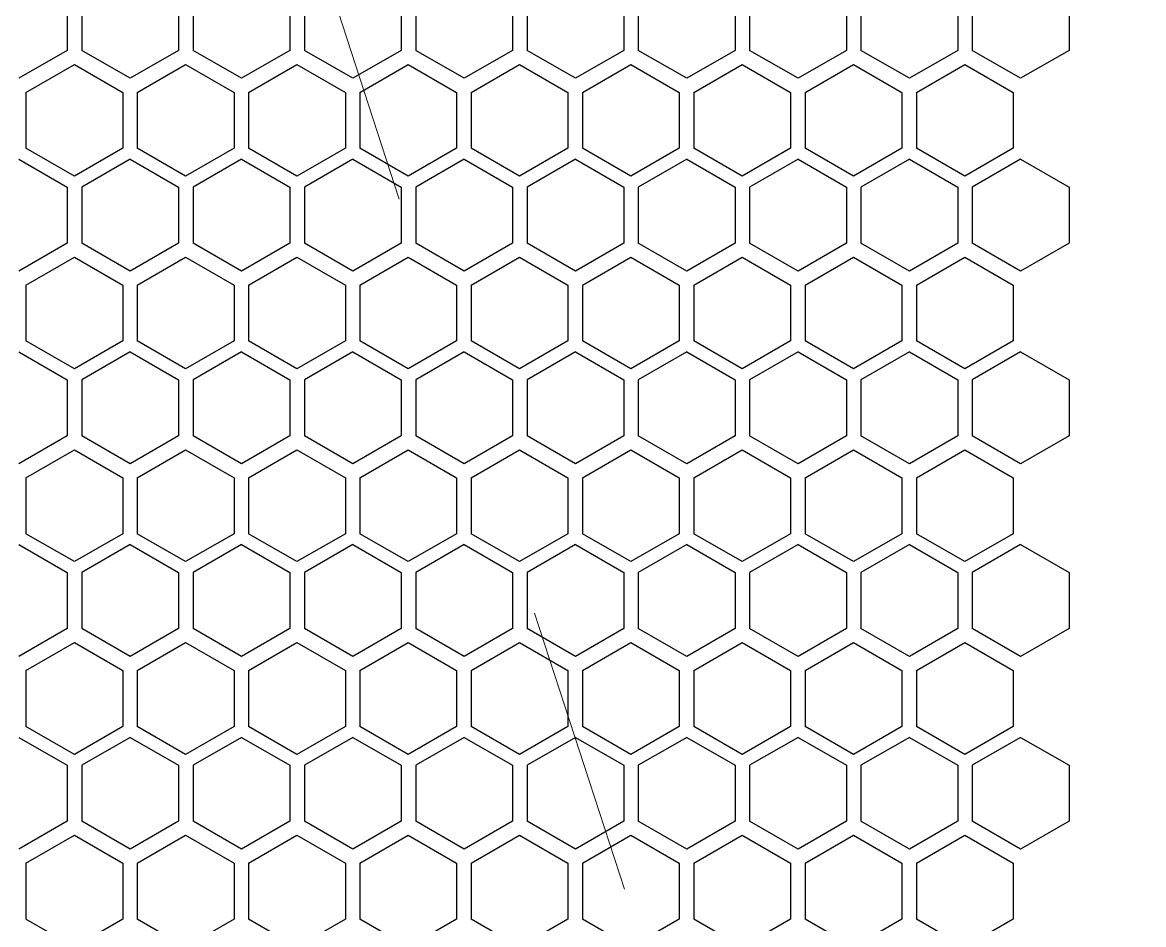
# Model space of a CAD drawing. Extents: x 61367 to 140945, y -1257 to 25588.
# Drawn here: x 71059.6 to 71152.3, y 20137.1 to 20211.7 of the extents above; entities that cross this region are included whole.
import ezdxf

# ---------------------------------------------------------------- set-up
doc = ezdxf.new("R2010")
doc.units = 0
doc.header["$MEASUREMENT"] = 0
doc.linetypes.add('ACAD_ISO03W100', pattern=[30, 12, -18])
doc.layers.get('0').update_dxf_attribs({"linetype": 'CONTINUOUS'})
doc.layers.add('4215-0412-2_0', color=7, linetype='CONTINUOUS')
doc.layers.add('THICK', color=7, linetype='CONTINUOUS', lineweight=0)

# ---------------------------------------------------------------- blocks, each defined once
blk = doc.blocks.new('ETRYRTERRTERWDDASW')
at = {"layer": 'THICK', "color": 1, "linetype": 'ACAD_ISO03W100', "ltscale": 2}
blk.add_line((214128.378, 51356.569), (213334.904, 48924.569), dxfattribs=at)
blk = doc.blocks.new('ERGRTHTHRT')
at = {"layer": '4215-0412-2_0', "color": 7, "linetype": 'Continuous'}
for p, q in [((-37455.901, -67729.235), (-37455.901, -67733.855)), ((-37454.703, -67729.235), (-37454.703, -67733.855)), ((-37446.701, -67729.235), (-37446.701, -67733.855)), ((-37445.503, -67729.235), (-37445.503, -67733.855)), ((-37437.501, -67729.235), (-37437.501, -67733.855)), ((-37436.303, -67729.235), (-37436.303, -67733.855)), ((-37428.301, -67729.235), (-37428.301, -67733.855)), ((-37427.103, -67729.235), (-37427.103, -67733.855)), ((-37419.101, -67729.235), (-37419.101, -67733.855)), ((-37417.903, -67729.235), (-37417.903, -67733.855)), ((-37409.901, -67729.235), (-37409.901, -67733.855)), ((-37408.703, -67729.235), (-37408.703, -67733.855)), ((-37400.701, -67729.235), (-37400.701, -67733.855)), ((-37399.503, -67729.235), (-37399.503, -67733.855)), ((-37391.501, -67729.235), (-37391.501, -67733.855)), ((-37390.303, -67729.235), (-37390.303, -67733.855)), ((-37382.301, -67729.235), (-37382.301, -67733.855)), ((-37381.103, -67729.235), (-37381.103, -67733.855)), ((-37373.101, -67729.235), (-37373.101, -67733.855)), ((-37455.901, -67733.855), (-37459.902, -67736.165)), ((-37450.702, -67736.165), (-37454.703, -67733.855)), ((-37446.701, -67733.855), (-37450.702, -67736.165)), ((-37441.502, -67736.165), (-37445.503, -67733.855)), ((-37437.501, -67733.855), (-37441.502, -67736.165)), ((-37432.302, -67736.165), (-37436.303, -67733.855)), ((-37428.301, -67733.855), (-37432.302, -67736.165)), ((-37423.102, -67736.165), (-37427.103, -67733.855)), ((-37419.101, -67733.855), (-37423.102, -67736.165)), ((-37413.902, -67736.165), (-37417.903, -67733.855)), ((-37409.901, -67733.855), (-37413.902, -67736.165)), ((-37404.702, -67736.165), (-37408.703, -67733.855)), ((-37400.701, -67733.855), (-37404.702, -67736.165)), ((-37395.502, -67736.165), (-37399.503, -67733.855)), ((-37391.501, -67733.855), (-37395.502, -67736.165)), ((-37386.302, -67736.165), (-37390.303, -67733.855)), ((-37382.301, -67733.855), (-37386.302, -67736.165)), ((-37377.102, -67736.165), (-37381.103, -67733.855)), ((-37373.101, -67733.855), (-37377.102, -67736.165)), ((-37459.322, -67737.33), (-37455.321, -67735.02)), ((-37455.321, -67735.02), (-37451.32, -67737.33)), ((-37450.122, -67737.33), (-37446.121, -67735.02)), ((-37446.121, -67735.02), (-37442.12, -67737.33)), ((-37440.922, -67737.33), (-37436.921, -67735.02)), ((-37436.921, -67735.02), (-37432.92, -67737.33)), ((-37431.722, -67737.33), (-37427.721, -67735.02)), ((-37427.721, -67735.02), (-37423.72, -67737.33)), ((-37422.522, -67737.33), (-37418.521, -67735.02)), ((-37418.521, -67735.02), (-37414.52, -67737.33)), ((-37413.322, -67737.33), (-37409.321, -67735.02)), ((-37409.321, -67735.02), (-37405.32, -67737.33)), ((-37404.122, -67737.33), (-37400.121, -67735.02)), ((-37400.121, -67735.02), (-37396.12, -67737.33)), ((-37394.922, -67737.33), (-37390.921, -67735.02)), ((-37390.921, -67735.02), (-37386.92, -67737.33)), ((-37385.722, -67737.33), (-37381.721, -67735.02)), ((-37381.721, -67735.02), (-37377.72, -67737.33)), ((-37459.322, -67737.33), (-37459.322, -67741.95)), ((-37451.32, -67737.33), (-37451.32, -67741.95)), ((-37450.122, -67737.33), (-37450.122, -67741.95)), ((-37442.12, -67737.33), (-37442.12, -67741.95)), ((-37440.922, -67737.33), (-37440.922, -67741.95)), ((-37432.92, -67737.33), (-37432.92, -67741.95)), ((-37431.722, -67737.33), (-37431.722, -67741.95)), ((-37423.72, -67737.33), (-37423.72, -67741.95)), ((-37422.522, -67737.33), (-37422.522, -67741.95)), ((-37414.52, -67737.33), (-37414.52, -67741.95)), ((-37413.322, -67737.33), (-37413.322, -67741.95)), ((-37405.32, -67737.33), (-37405.32, -67741.95)), ((-37404.122, -67737.33), (-37404.122, -67741.95)), ((-37396.12, -67737.33), (-37396.12, -67741.95)), ((-37394.922, -67737.33), (-37394.922, -67741.95)), ((-37386.92, -67737.33), (-37386.92, -67741.95)), ((-37385.722, -67737.33), (-37385.722, -67741.95)), ((-37377.72, -67737.33), (-37377.72, -67741.95)), ((-37455.321, -67744.26), (-37459.322, -67741.95)), ((-37451.32, -67741.95), (-37455.321, -67744.26)), ((-37446.121, -67744.26), (-37450.122, -67741.95)), ((-37442.12, -67741.95), (-37446.121, -67744.26)), ((-37436.921, -67744.26), (-37440.922, -67741.95)), ((-37432.92, -67741.95), (-37436.921, -67744.26)), ((-37427.721, -67744.26), (-37431.722, -67741.95)), ((-37423.72, -67741.95), (-37427.721, -67744.26)), ((-37418.521, -67744.26), (-37422.522, -67741.95)), ((-37414.52, -67741.95), (-37418.521, -67744.26)), ((-37409.321, -67744.26), (-37413.322, -67741.95)), ((-37405.32, -67741.95), (-37409.321, -67744.26)), ((-37400.121, -67744.26), (-37404.122, -67741.95)), ((-37396.12, -67741.95), (-37400.121, -67744.26)), ((-37390.921, -67744.26), (-37394.922, -67741.95)), ((-37386.92, -67741.95), (-37390.921, -67744.26)), ((-37381.721, -67744.26), (-37385.722, -67741.95)), ((-37377.72, -67741.95), (-37381.721, -67744.26)), ((-37459.902, -67742.855), (-37455.901, -67745.165)), ((-37450.702, -67742.855), (-37454.703, -67745.165)), ((-37450.702, -67742.855), (-37446.701, -67745.165)), ((-37441.502, -67742.855), (-37445.503, -67745.165)), ((-37441.502, -67742.855), (-37437.501, -67745.165)), ((-37432.302, -67742.855), (-37436.303, -67745.165)), ((-37432.302, -67742.855), (-37428.301, -67745.165)), ((-37423.102, -67742.855), (-37427.103, -67745.165)), ((-37423.102, -67742.855), (-37419.101, -67745.165)), ((-37413.902, -67742.855), (-37417.903, -67745.165)), ((-37413.902, -67742.855), (-37409.901, -67745.165)), ((-37404.702, -67742.855), (-37408.703, -67745.165)), ((-37404.702, -67742.855), (-37400.701, -67745.165)), ((-37395.502, -67742.855), (-37399.503, -67745.165)), ((-37395.502, -67742.855), (-37391.501, -67745.165)), ((-37386.302, -67742.855), (-37390.303, -67745.165)), ((-37386.302, -67742.855), (-37382.301, -67745.165)), ((-37377.102, -67742.855), (-37381.103, -67745.165)), ((-37377.102, -67742.855), (-37373.101, -67745.165)), ((-37455.901, -67745.165), (-37455.901, -67749.785)), ((-37454.703, -67745.165), (-37454.703, -67749.785)), ((-37446.701, -67745.165), (-37446.701, -67749.785)), ((-37445.503, -67745.165), (-37445.503, -67749.785)), ((-37437.501, -67745.165), (-37437.501, -67749.785)), ((-37436.303, -67745.165), (-37436.303, -67749.785)), ((-37428.301, -67745.165), (-37428.301, -67749.785)), ((-37427.103, -67745.165), (-37427.103, -67749.785)), ((-37419.101, -67745.165), (-37419.101, -67749.785)), ((-37417.903, -67745.165), (-37417.903, -67749.785)), ((-37409.901, -67745.165), (-37409.901, -67749.785)), ((-37408.703, -67745.165), (-37408.703, -67749.785)), ((-37400.701, -67745.165), (-37400.701, -67749.785)), ((-37399.503, -67745.165), (-37399.503, -67749.785)), ((-37391.501, -67745.165), (-37391.501, -67749.785)), ((-37390.303, -67745.165), (-37390.303, -67749.785)), ((-37382.301, -67745.165), (-37382.301, -67749.785)), ((-37381.103, -67745.165), (-37381.103, -67749.785)), ((-37373.101, -67745.165), (-37373.101, -67749.785)), ((-37455.901, -67749.785), (-37459.902, -67752.095)), ((-37450.702, -67752.095), (-37454.703, -67749.785)), ((-37446.701, -67749.785), (-37450.702, -67752.095)), ((-37441.502, -67752.095), (-37445.503, -67749.785)), ((-37437.501, -67749.785), (-37441.502, -67752.095)), ((-37432.302, -67752.095), (-37436.303, -67749.785)), ((-37428.301, -67749.785), (-37432.302, -67752.095)), ((-37423.102, -67752.095), (-37427.103, -67749.785)), ((-37419.101, -67749.785), (-37423.102, -67752.095)), ((-37413.902, -67752.095), (-37417.903, -67749.785)), ((-37409.901, -67749.785), (-37413.902, -67752.095)), ((-37404.702, -67752.095), (-37408.703, -67749.785)), ((-37400.701, -67749.785), (-37404.702, -67752.095)), ((-37395.502, -67752.095), (-37399.503, -67749.785)), ((-37391.501, -67749.785), (-37395.502, -67752.095)), ((-37386.302, -67752.095), (-37390.303, -67749.785)), ((-37382.301, -67749.785), (-37386.302, -67752.095)), ((-37377.102, -67752.095), (-37381.103, -67749.785)), ((-37373.101, -67749.785), (-37377.102, -67752.095)), ((-37459.322, -67753.26), (-37455.321, -67750.95)), ((-37455.321, -67750.95), (-37451.32, -67753.26)), ((-37450.122, -67753.26), (-37446.121, -67750.95)), ((-37446.121, -67750.95), (-37442.12, -67753.26)), ((-37440.922, -67753.26), (-37436.921, -67750.95)), ((-37436.921, -67750.95), (-37432.92, -67753.26)), ((-37431.722, -67753.26), (-37427.721, -67750.95)), ((-37427.721, -67750.95), (-37423.72, -67753.26)), ((-37422.522, -67753.26), (-37418.521, -67750.95)), ((-37418.521, -67750.95), (-37414.52, -67753.26)), ((-37413.322, -67753.26), (-37409.321, -67750.95)), ((-37409.321, -67750.95), (-37405.32, -67753.26)), ((-37404.122, -67753.26), (-37400.121, -67750.95)), ((-37400.121, -67750.95), (-37396.12, -67753.26)), ((-37394.922, -67753.26), (-37390.921, -67750.95)), ((-37390.921, -67750.95), (-37386.92, -67753.26)), ((-37385.722, -67753.26), (-37381.721, -67750.95)), ((-37381.721, -67750.95), (-37377.72, -67753.26)), ((-37459.322, -67753.26), (-37459.322, -67757.88)), ((-37451.32, -67753.26), (-37451.32, -67757.88)), ((-37450.122, -67753.26), (-37450.122, -67757.88)), ((-37442.12, -67753.26), (-37442.12, -67757.88)), ((-37440.922, -67753.26), (-37440.922, -67757.88)), ((-37432.92, -67753.26), (-37432.92, -67757.88)), ((-37431.722, -67753.26), (-37431.722, -67757.88)), ((-37423.72, -67753.26), (-37423.72, -67757.88)), ((-37422.522, -67753.26), (-37422.522, -67757.88)), ((-37414.52, -67753.26), (-37414.52, -67757.88)), ((-37413.322, -67753.26), (-37413.322, -67757.88)), ((-37405.32, -67753.26), (-37405.32, -67757.88)), ((-37404.122, -67753.26), (-37404.122, -67757.88)), ((-37396.12, -67753.26), (-37396.12, -67757.88)), ((-37394.922, -67753.26), (-37394.922, -67757.88)), ((-37386.92, -67753.26), (-37386.92, -67757.88)), ((-37385.722, -67753.26), (-37385.722, -67757.88)), ((-37377.72, -67753.26), (-37377.72, -67757.88)), ((-37455.321, -67760.19), (-37459.322, -67757.88)), ((-37451.32, -67757.88), (-37455.321, -67760.19)), ((-37446.121, -67760.19), (-37450.122, -67757.88)), ((-37442.12, -67757.88), (-37446.121, -67760.19)), ((-37436.921, -67760.19), (-37440.922, -67757.88)), ((-37432.92, -67757.88), (-37436.921, -67760.19)), ((-37427.721, -67760.19), (-37431.722, -67757.88)), ((-37423.72, -67757.88), (-37427.721, -67760.19)), ((-37418.521, -67760.19), (-37422.522, -67757.88)), ((-37414.52, -67757.88), (-37418.521, -67760.19)), ((-37409.321, -67760.19), (-37413.322, -67757.88)), ((-37405.32, -67757.88), (-37409.321, -67760.19)), ((-37400.121, -67760.19), (-37404.122, -67757.88)), ((-37396.12, -67757.88), (-37400.121, -67760.19)), ((-37390.921, -67760.19), (-37394.922, -67757.88)), ((-37386.92, -67757.88), (-37390.921, -67760.19)), ((-37381.721, -67760.19), (-37385.722, -67757.88)), ((-37377.72, -67757.88), (-37381.721, -67760.19)), ((-37459.902, -67758.785), (-37455.901, -67761.095)), ((-37450.702, -67758.785), (-37454.703, -67761.095)), ((-37450.702, -67758.785), (-37446.701, -67761.095)), ((-37441.502, -67758.785), (-37445.503, -67761.095)), ((-37441.502, -67758.785), (-37437.501, -67761.095)), ((-37432.302, -67758.785), (-37436.303, -67761.095)), ((-37432.302, -67758.785), (-37428.301, -67761.095)), ((-37423.102, -67758.785), (-37427.103, -67761.095)), ((-37423.102, -67758.785), (-37419.101, -67761.095)), ((-37413.902, -67758.785), (-37417.903, -67761.095)), ((-37413.902, -67758.785), (-37409.901, -67761.095)), ((-37404.702, -67758.785), (-37408.703, -67761.095)), ((-37404.702, -67758.785), (-37400.701, -67761.095)), ((-37395.502, -67758.785), (-37399.503, -67761.095)), ((-37395.502, -67758.785), (-37391.501, -67761.095)), ((-37386.302, -67758.785), (-37390.303, -67761.095)), ((-37386.302, -67758.785), (-37382.301, -67761.095)), ((-37377.102, -67758.785), (-37381.103, -67761.095)), ((-37377.102, -67758.785), (-37373.101, -67761.095)), ((-37455.901, -67761.095), (-37455.901, -67765.715)), ((-37454.703, -67761.095), (-37454.703, -67765.715)), ((-37446.701, -67761.095), (-37446.701, -67765.715)), ((-37445.503, -67761.095), (-37445.503, -67765.715)), ((-37437.501, -67761.095), (-37437.501, -67765.715)), ((-37436.303, -67761.095), (-37436.303, -67765.715)), ((-37428.301, -67761.095), (-37428.301, -67765.715)), ((-37427.103, -67761.095), (-37427.103, -67765.715)), ((-37419.101, -67761.095), (-37419.101, -67765.715)), ((-37417.903, -67761.095), (-37417.903, -67765.715)), ((-37409.901, -67761.095), (-37409.901, -67765.715)), ((-37408.703, -67761.095), (-37408.703, -67765.715)), ((-37400.701, -67761.095), (-37400.701, -67765.715)), ((-37399.503, -67761.095), (-37399.503, -67765.715)), ((-37391.501, -67761.095), (-37391.501, -67765.715)), ((-37390.303, -67761.095), (-37390.303, -67765.715)), ((-37382.301, -67761.095), (-37382.301, -67765.715)), ((-37381.103, -67761.095), (-37381.103, -67765.715)), ((-37373.101, -67761.095), (-37373.101, -67765.715)), ((-37455.901, -67765.715), (-37459.902, -67768.025)), ((-37450.702, -67768.025), (-37454.703, -67765.715)), ((-37446.701, -67765.715), (-37450.702, -67768.025)), ((-37441.502, -67768.025), (-37445.503, -67765.715)), ((-37437.501, -67765.715), (-37441.502, -67768.025)), ((-37432.302, -67768.025), (-37436.303, -67765.715)), ((-37428.301, -67765.715), (-37432.302, -67768.025)), ((-37423.102, -67768.025), (-37427.103, -67765.715)), ((-37419.101, -67765.715), (-37423.102, -67768.025)), ((-37413.902, -67768.025), (-37417.903, -67765.715)), ((-37409.901, -67765.715), (-37413.902, -67768.025)), ((-37404.702, -67768.025), (-37408.703, -67765.715)), ((-37400.701, -67765.715), (-37404.702, -67768.025)), ((-37395.502, -67768.025), (-37399.503, -67765.715)), ((-37391.501, -67765.715), (-37395.502, -67768.025)), ((-37386.302, -67768.025), (-37390.303, -67765.715)), ((-37382.301, -67765.715), (-37386.302, -67768.025)), ((-37377.102, -67768.025), (-37381.103, -67765.715)), ((-37373.101, -67765.715), (-37377.102, -67768.025)), ((-37459.322, -67769.19), (-37455.321, -67766.88)), ((-37455.321, -67766.88), (-37451.32, -67769.19)), ((-37450.122, -67769.19), (-37446.121, -67766.88)), ((-37446.121, -67766.88), (-37442.12, -67769.19)), ((-37440.922, -67769.19), (-37436.921, -67766.88)), ((-37436.921, -67766.88), (-37432.92, -67769.19)), ((-37431.722, -67769.19), (-37427.721, -67766.88)), ((-37427.721, -67766.88), (-37423.72, -67769.19)), ((-37422.522, -67769.19), (-37418.521, -67766.88)), ((-37418.521, -67766.88), (-37414.52, -67769.19)), ((-37413.322, -67769.19), (-37409.321, -67766.88)), ((-37409.321, -67766.88), (-37405.32, -67769.19)), ((-37404.122, -67769.19), (-37400.121, -67766.88)), ((-37400.121, -67766.88), (-37396.12, -67769.19)), ((-37394.922, -67769.19), (-37390.921, -67766.88)), ((-37390.921, -67766.88), (-37386.92, -67769.19)), ((-37385.722, -67769.19), (-37381.721, -67766.88)), ((-37381.721, -67766.88), (-37377.72, -67769.19)), ((-37459.322, -67769.19), (-37459.322, -67773.81)), ((-37451.32, -67769.19), (-37451.32, -67773.81)), ((-37450.122, -67769.19), (-37450.122, -67773.81)), ((-37442.12, -67769.19), (-37442.12, -67773.81)), ((-37440.922, -67769.19), (-37440.922, -67773.81)), ((-37432.92, -67769.19), (-37432.92, -67773.81)), ((-37431.722, -67769.19), (-37431.722, -67773.81)), ((-37423.72, -67769.19), (-37423.72, -67773.81)), ((-37422.522, -67769.19), (-37422.522, -67773.81)), ((-37414.52, -67769.19), (-37414.52, -67773.81)), ((-37413.322, -67769.19), (-37413.322, -67773.81)), ((-37405.32, -67769.19), (-37405.32, -67773.81)), ((-37404.122, -67769.19), (-37404.122, -67773.81)), ((-37396.12, -67769.19), (-37396.12, -67773.81)), ((-37394.922, -67769.19), (-37394.922, -67773.81)), ((-37386.92, -67769.19), (-37386.92, -67773.81)), ((-37385.722, -67769.19), (-37385.722, -67773.81)), ((-37377.72, -67769.19), (-37377.72, -67773.81)), ((-37455.321, -67776.12), (-37459.322, -67773.81)), ((-37451.32, -67773.81), (-37455.321, -67776.12)), ((-37446.121, -67776.12), (-37450.122, -67773.81)), ((-37442.12, -67773.81), (-37446.121, -67776.12)), ((-37436.921, -67776.12), (-37440.922, -67773.81)), ((-37432.92, -67773.81), (-37436.921, -67776.12)), ((-37427.721, -67776.12), (-37431.722, -67773.81)), ((-37423.72, -67773.81), (-37427.721, -67776.12)), ((-37418.521, -67776.12), (-37422.522, -67773.81)), ((-37414.52, -67773.81), (-37418.521, -67776.12)), ((-37409.321, -67776.12), (-37413.322, -67773.81)), ((-37405.32, -67773.81), (-37409.321, -67776.12)), ((-37400.121, -67776.12), (-37404.122, -67773.81)), ((-37396.12, -67773.81), (-37400.121, -67776.12)), ((-37390.921, -67776.12), (-37394.922, -67773.81)), ((-37386.92, -67773.81), (-37390.921, -67776.12)), ((-37381.721, -67776.12), (-37385.722, -67773.81)), ((-37377.72, -67773.81), (-37381.721, -67776.12)), ((-37459.902, -67774.715), (-37455.901, -67777.025)), ((-37450.702, -67774.715), (-37454.703, -67777.025)), ((-37450.702, -67774.715), (-37446.701, -67777.025)), ((-37441.502, -67774.715), (-37445.503, -67777.025)), ((-37441.502, -67774.715), (-37437.501, -67777.025)), ((-37432.302, -67774.715), (-37436.303, -67777.025)), ((-37432.302, -67774.715), (-37428.301, -67777.025)), ((-37423.102, -67774.715), (-37427.103, -67777.025)), ((-37423.102, -67774.715), (-37419.101, -67777.025)), ((-37413.902, -67774.715), (-37417.903, -67777.025)), ((-37413.902, -67774.715), (-37409.901, -67777.025)), ((-37404.702, -67774.715), (-37408.703, -67777.025)), ((-37404.702, -67774.715), (-37400.701, -67777.025)), ((-37395.502, -67774.715), (-37399.503, -67777.025)), ((-37395.502, -67774.715), (-37391.501, -67777.025)), ((-37386.302, -67774.715), (-37390.303, -67777.025)), ((-37386.302, -67774.715), (-37382.301, -67777.025)), ((-37377.102, -67774.715), (-37381.103, -67777.025)), ((-37377.102, -67774.715), (-37373.101, -67777.025)), ((-37455.901, -67777.025), (-37455.901, -67781.645)), ((-37454.703, -67777.025), (-37454.703, -67781.645)), ((-37446.701, -67777.025), (-37446.701, -67781.645)), ((-37445.503, -67777.025), (-37445.503, -67781.645)), ((-37437.501, -67777.025), (-37437.501, -67781.645)), ((-37436.303, -67777.025), (-37436.303, -67781.645)), ((-37428.301, -67777.025), (-37428.301, -67781.645)), ((-37427.103, -67777.025), (-37427.103, -67781.645)), ((-37419.101, -67777.025), (-37419.101, -67781.645)), ((-37417.903, -67777.025), (-37417.903, -67781.645)), ((-37409.901, -67777.025), (-37409.901, -67781.645)), ((-37408.703, -67777.025), (-37408.703, -67781.645)), ((-37400.701, -67777.025), (-37400.701, -67781.645)), ((-37399.503, -67777.025), (-37399.503, -67781.645)), ((-37391.501, -67777.025), (-37391.501, -67781.645)), ((-37390.303, -67777.025), (-37390.303, -67781.645)), ((-37382.301, -67777.025), (-37382.301, -67781.645)), ((-37381.103, -67777.025), (-37381.103, -67781.645)), ((-37373.101, -67777.025), (-37373.101, -67781.645)), ((-37455.901, -67781.645), (-37459.902, -67783.955)), ((-37450.702, -67783.955), (-37454.703, -67781.645)), ((-37446.701, -67781.645), (-37450.702, -67783.955)), ((-37441.502, -67783.955), (-37445.503, -67781.645)), ((-37437.501, -67781.645), (-37441.502, -67783.955)), ((-37432.302, -67783.955), (-37436.303, -67781.645)), ((-37428.301, -67781.645), (-37432.302, -67783.955)), ((-37423.102, -67783.955), (-37427.103, -67781.645)), ((-37419.101, -67781.645), (-37423.102, -67783.955)), ((-37413.902, -67783.955), (-37417.903, -67781.645)), ((-37409.901, -67781.645), (-37413.902, -67783.955)), ((-37404.702, -67783.955), (-37408.703, -67781.645)), ((-37400.701, -67781.645), (-37404.702, -67783.955)), ((-37395.502, -67783.955), (-37399.503, -67781.645)), ((-37391.501, -67781.645), (-37395.502, -67783.955)), ((-37386.302, -67783.955), (-37390.303, -67781.645)), ((-37382.301, -67781.645), (-37386.302, -67783.955)), ((-37377.102, -67783.955), (-37381.103, -67781.645)), ((-37373.101, -67781.645), (-37377.102, -67783.955)), ((-37459.322, -67785.12), (-37455.321, -67782.81)), ((-37455.321, -67782.81), (-37451.32, -67785.12)), ((-37450.122, -67785.12), (-37446.121, -67782.81)), ((-37446.121, -67782.81), (-37442.12, -67785.12)), ((-37440.922, -67785.12), (-37436.921, -67782.81)), ((-37436.921, -67782.81), (-37432.92, -67785.12)), ((-37431.722, -67785.12), (-37427.721, -67782.81)), ((-37427.721, -67782.81), (-37423.72, -67785.12)), ((-37422.522, -67785.12), (-37418.521, -67782.81)), ((-37418.521, -67782.81), (-37414.52, -67785.12)), ((-37413.322, -67785.12), (-37409.321, -67782.81)), ((-37409.321, -67782.81), (-37405.32, -67785.12)), ((-37404.122, -67785.12), (-37400.121, -67782.81)), ((-37400.121, -67782.81), (-37396.12, -67785.12)), ((-37394.922, -67785.12), (-37390.921, -67782.81)), ((-37390.921, -67782.81), (-37386.92, -67785.12)), ((-37385.722, -67785.12), (-37381.721, -67782.81)), ((-37381.721, -67782.81), (-37377.72, -67785.12)), ((-37459.322, -67785.12), (-37459.322, -67789.74)), ((-37451.32, -67785.12), (-37451.32, -67789.74)), ((-37450.122, -67785.12), (-37450.122, -67789.74)), ((-37442.12, -67785.12), (-37442.12, -67789.74)), ((-37440.922, -67785.12), (-37440.922, -67789.74)), ((-37432.92, -67785.12), (-37432.92, -67789.74)), ((-37431.722, -67785.12), (-37431.722, -67789.74)), ((-37423.72, -67785.12), (-37423.72, -67789.74)), ((-37422.522, -67785.12), (-37422.522, -67789.74)), ((-37414.52, -67785.12), (-37414.52, -67789.74)), ((-37413.322, -67785.12), (-37413.322, -67789.74)), ((-37405.32, -67785.12), (-37405.32, -67789.74)), ((-37404.122, -67785.12), (-37404.122, -67789.74)), ((-37396.12, -67785.12), (-37396.12, -67789.74)), ((-37394.922, -67785.12), (-37394.922, -67789.74)), ((-37386.92, -67785.12), (-37386.92, -67789.74)), ((-37385.722, -67785.12), (-37385.722, -67789.74)), ((-37377.72, -67785.12), (-37377.72, -67789.74)), ((-37455.321, -67792.05), (-37459.322, -67789.74)), ((-37451.32, -67789.74), (-37455.321, -67792.05)), ((-37446.121, -67792.05), (-37450.122, -67789.74)), ((-37442.12, -67789.74), (-37446.121, -67792.05)), ((-37436.921, -67792.05), (-37440.922, -67789.74)), ((-37432.92, -67789.74), (-37436.921, -67792.05)), ((-37427.721, -67792.05), (-37431.722, -67789.74)), ((-37423.72, -67789.74), (-37427.721, -67792.05)), ((-37418.521, -67792.05), (-37422.522, -67789.74)), ((-37414.52, -67789.74), (-37418.521, -67792.05)), ((-37409.321, -67792.05), (-37413.322, -67789.74)), ((-37405.32, -67789.74), (-37409.321, -67792.05)), ((-37400.121, -67792.05), (-37404.122, -67789.74)), ((-37396.12, -67789.74), (-37400.121, -67792.05)), ((-37390.921, -67792.05), (-37394.922, -67789.74)), ((-37386.92, -67789.74), (-37390.921, -67792.05)), ((-37381.721, -67792.05), (-37385.722, -67789.74)), ((-37377.72, -67789.74), (-37381.721, -67792.05)), ((-37459.902, -67790.645), (-37455.901, -67792.955)), ((-37450.702, -67790.645), (-37454.703, -67792.955)), ((-37450.702, -67790.645), (-37446.701, -67792.955)), ((-37441.502, -67790.645), (-37445.503, -67792.955)), ((-37441.502, -67790.645), (-37437.501, -67792.955)), ((-37432.302, -67790.645), (-37436.303, -67792.955)), ((-37432.302, -67790.645), (-37428.301, -67792.955)), ((-37423.102, -67790.645), (-37427.103, -67792.955)), ((-37423.102, -67790.645), (-37419.101, -67792.955)), ((-37413.902, -67790.645), (-37417.903, -67792.955)), ((-37413.902, -67790.645), (-37409.901, -67792.955)), ((-37404.702, -67790.645), (-37408.703, -67792.955)), ((-37404.702, -67790.645), (-37400.701, -67792.955)), ((-37395.502, -67790.645), (-37399.503, -67792.955)), ((-37395.502, -67790.645), (-37391.501, -67792.955)), ((-37386.302, -67790.645), (-37390.303, -67792.955)), ((-37386.302, -67790.645), (-37382.301, -67792.955)), ((-37377.102, -67790.645), (-37381.103, -67792.955)), ((-37377.102, -67790.645), (-37373.101, -67792.955)), ((-37455.901, -67792.955), (-37455.901, -67797.575)), ((-37454.703, -67792.955), (-37454.703, -67797.575)), ((-37446.701, -67792.955), (-37446.701, -67797.575)), ((-37445.503, -67792.955), (-37445.503, -67797.575)), ((-37437.501, -67792.955), (-37437.501, -67797.575)), ((-37436.303, -67792.955), (-37436.303, -67797.575)), ((-37428.301, -67792.955), (-37428.301, -67797.575)), ((-37427.103, -67792.955), (-37427.103, -67797.575)), ((-37419.101, -67792.955), (-37419.101, -67797.575)), ((-37417.903, -67792.955), (-37417.903, -67797.575)), ((-37409.901, -67792.955), (-37409.901, -67797.575)), ((-37408.703, -67792.955), (-37408.703, -67797.575)), ((-37400.701, -67792.955), (-37400.701, -67797.575)), ((-37399.503, -67792.955), (-37399.503, -67797.575)), ((-37391.501, -67792.955), (-37391.501, -67797.575)), ((-37390.303, -67792.955), (-37390.303, -67797.575)), ((-37382.301, -67792.955), (-37382.301, -67797.575)), ((-37381.103, -67792.955), (-37381.103, -67797.575)), ((-37373.101, -67792.955), (-37373.101, -67797.575)), ((-37455.901, -67797.575), (-37459.902, -67799.885)), ((-37450.702, -67799.885), (-37454.703, -67797.575)), ((-37446.701, -67797.575), (-37450.702, -67799.885)), ((-37441.502, -67799.885), (-37445.503, -67797.575)), ((-37437.501, -67797.575), (-37441.502, -67799.885)), ((-37432.302, -67799.885), (-37436.303, -67797.575)), ((-37428.301, -67797.575), (-37432.302, -67799.885)), ((-37423.102, -67799.885), (-37427.103, -67797.575)), ((-37419.101, -67797.575), (-37423.102, -67799.885)), ((-37413.902, -67799.885), (-37417.903, -67797.575)), ((-37409.901, -67797.575), (-37413.902, -67799.885)), ((-37404.702, -67799.885), (-37408.703, -67797.575)), ((-37400.701, -67797.575), (-37404.702, -67799.885)), ((-37395.502, -67799.885), (-37399.503, -67797.575)), ((-37391.501, -67797.575), (-37395.502, -67799.885)), ((-37386.302, -67799.885), (-37390.303, -67797.575)), ((-37382.301, -67797.575), (-37386.302, -67799.885)), ((-37377.102, -67799.885), (-37381.103, -67797.575)), ((-37373.101, -67797.575), (-37377.102, -67799.885)), ((-37459.322, -67801.05), (-37455.321, -67798.74)), ((-37455.321, -67798.74), (-37451.32, -67801.05)), ((-37450.122, -67801.05), (-37446.121, -67798.74)), ((-37446.121, -67798.74), (-37442.12, -67801.05)), ((-37440.922, -67801.05), (-37436.921, -67798.74)), ((-37436.921, -67798.74), (-37432.92, -67801.05)), ((-37431.722, -67801.05), (-37427.721, -67798.74)), ((-37427.721, -67798.74), (-37423.72, -67801.05)), ((-37422.522, -67801.05), (-37418.521, -67798.74)), ((-37418.521, -67798.74), (-37414.52, -67801.05)), ((-37413.322, -67801.05), (-37409.321, -67798.74)), ((-37409.321, -67798.74), (-37405.32, -67801.05)), ((-37404.122, -67801.05), (-37400.121, -67798.74)), ((-37400.121, -67798.74), (-37396.12, -67801.05)), ((-37394.922, -67801.05), (-37390.921, -67798.74)), ((-37390.921, -67798.74), (-37386.92, -67801.05)), ((-37385.722, -67801.05), (-37381.721, -67798.74)), ((-37381.721, -67798.74), (-37377.72, -67801.05)), ((-37459.322, -67801.05), (-37459.322, -67805.67)), ((-37451.32, -67801.05), (-37451.32, -67805.67)), ((-37450.122, -67801.05), (-37450.122, -67805.67)), ((-37442.12, -67801.05), (-37442.12, -67805.67)), ((-37440.922, -67801.05), (-37440.922, -67805.67)), ((-37432.92, -67801.05), (-37432.92, -67805.67)), ((-37431.722, -67801.05), (-37431.722, -67805.67)), ((-37423.72, -67801.05), (-37423.72, -67805.67)), ((-37422.522, -67801.05), (-37422.522, -67805.67)), ((-37414.52, -67801.05), (-37414.52, -67805.67)), ((-37413.322, -67801.05), (-37413.322, -67805.67)), ((-37405.32, -67801.05), (-37405.32, -67805.67)), ((-37404.122, -67801.05), (-37404.122, -67805.67)), ((-37396.12, -67801.05), (-37396.12, -67805.67)), ((-37394.922, -67801.05), (-37394.922, -67805.67)), ((-37386.92, -67801.05), (-37386.92, -67805.67)), ((-37385.722, -67801.05), (-37385.722, -67805.67)), ((-37377.72, -67801.05), (-37377.72, -67805.67)), ((-37455.321, -67807.98), (-37459.322, -67805.67)), ((-37451.32, -67805.67), (-37455.321, -67807.98)), ((-37446.121, -67807.98), (-37450.122, -67805.67)), ((-37442.12, -67805.67), (-37446.121, -67807.98)), ((-37436.921, -67807.98), (-37440.922, -67805.67)), ((-37432.92, -67805.67), (-37436.921, -67807.98)), ((-37427.721, -67807.98), (-37431.722, -67805.67)), ((-37423.72, -67805.67), (-37427.721, -67807.98)), ((-37418.521, -67807.98), (-37422.522, -67805.67)), ((-37414.52, -67805.67), (-37418.521, -67807.98)), ((-37409.321, -67807.98), (-37413.322, -67805.67)), ((-37405.32, -67805.67), (-37409.321, -67807.98)), ((-37400.121, -67807.98), (-37404.122, -67805.67)), ((-37396.12, -67805.67), (-37400.121, -67807.98)), ((-37390.921, -67807.98), (-37394.922, -67805.67)), ((-37386.92, -67805.67), (-37390.921, -67807.98)), ((-37381.721, -67807.98), (-37385.722, -67805.67)), ((-37377.72, -67805.67), (-37381.721, -67807.98))]:
    blk.add_line(p, q, dxfattribs=at)

msp = doc.modelspace()

# ---------------------------------------------------------------- block references
at = {"lineweight": -3}
msp.add_blockref('ERGRTHTHRT', (108519.232, 87943.251), dxfattribs=at)
at = {"xscale": -1}
msp.add_blockref('ETRYRTERRTERWDDASW', (285137.262, -30908.483), dxfattribs=at)

doc.saveas('drawing.dxf')
